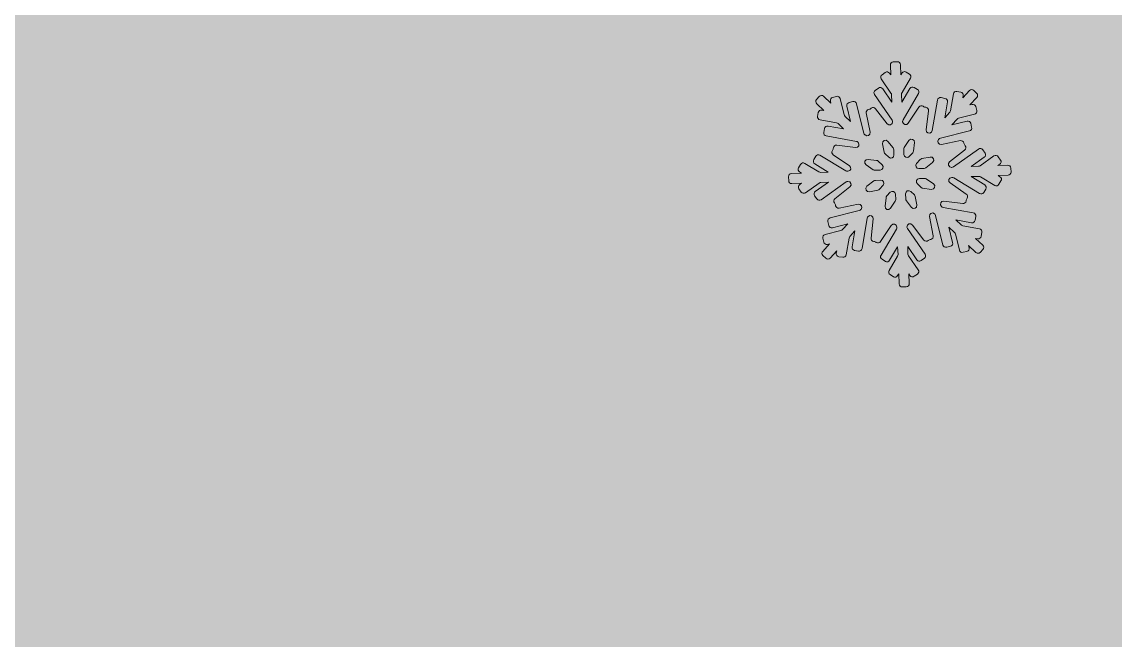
# Model space of a CAD drawing. Header units: millimetres. Extents: x 19 to 172, y -116 to -18.
# Drawn here: x 134.11 to 146.2, y -41.53 to -34.69 of the extents above; entities that cross this region are included whole.
import ezdxf

# ---------------------------------------------------------------- set-up
doc = ezdxf.new("R2010")
doc.units = ezdxf.units.MM
doc.header["$MEASUREMENT"] = 0
doc.layers.add('engraving', color=7, linetype='Continuous')
doc.layers.add('Layer 1', color=7, linetype='Continuous')

msp = doc.modelspace()

# ---------------------------------------------------------------- hatches: boundary and pattern name
at = {"layer": 'Layer 1'}
h = msp.add_hatch(color=2, dxfattribs=at)
h.dxf.hatch_style = 2
edge = h.paths.add_edge_path()
edge.add_spline(control_points=[(171.536, -51.744), (171.536, -51.744), (171.536, -30.396), (171.536, -30.396), (171.536, -30.396), (145.254, -30.396), (145.254, -30.396), (144.457, -29.628), (143.405, -29.124), (142.239, -29.035), (143.744, -27.92), (144.723, -26.137), (144.723, -24.12), (144.723, -20.74), (141.983, -17.999), (138.603, -17.999), (135.222, -17.999), (132.482, -20.74), (132.482, -24.12), (132.482, -26.137), (133.462, -27.92), (134.967, -29.035), (133.8, -29.124), (132.748, -29.628), (131.951, -30.396), (131.951, -30.396), (103.051, -30.396), (103.051, -30.396), (103.051, -30.396), (103.051, -115.545), (103.051, -115.545), (103.051, -115.545), (131.211, -115.545), (131.211, -115.545), (131.211, -115.545), (131.211, -87.872), (131.211, -87.872), (131.211, -87.872), (168.981, -87.872), (168.981, -87.872), (168.981, -87.872), (168.981, -66.463), (168.981, -66.463), (168.981, -66.463), (131.211, -66.463), (131.211, -66.463), (131.211, -66.463), (131.211, -51.744), (131.211, -51.744), (131.211, -51.744), (171.536, -51.744), (171.536, -51.744)], knot_values=[0, 0, 0, 0, 1, 1, 1, 2, 2, 2, 3, 3, 3, 4, 4, 4, 5, 5, 5, 6, 6, 6, 7, 7, 7, 8, 8, 8, 9, 9, 9, 10, 10, 10, 11, 11, 11, 12, 12, 12, 13, 13, 13, 14, 14, 14, 15, 15, 15, 16, 16, 16, 17, 17, 17, 17], degree=3, periodic=1)
edge = h.paths.add_edge_path()
edge.add_spline(control_points=[(134.795, -24.12), (134.795, -22.021), (136.503, -20.313), (138.603, -20.313), (140.702, -20.313), (142.41, -22.021), (142.41, -24.12), (142.41, -26.219), (140.702, -27.927), (138.603, -27.927), (136.503, -27.927), (134.795, -26.219), (134.795, -24.12)], knot_values=[0, 0, 0, 0, 1, 1, 1, 2, 2, 2, 3, 3, 3, 4, 4, 4, 4], degree=3, periodic=1)

# ---------------------------------------------------------------- linework, layer by layer
at = {"layer": 'engraving', "lineweight": 0}
for points, knots in [([(145.045, -36.306), (145.044, -36.288), (145.028, -36.273), (145.01, -36.274), (145.01, -36.274), (144.902, -36.278), (144.902, -36.278), (144.902, -36.278), (144.922, -36.264), (144.922, -36.264), (144.937, -36.253), (144.941, -36.232), (144.93, -36.217), (144.93, -36.217), (144.905, -36.181), (144.905, -36.181), (144.895, -36.165), (144.873, -36.162), (144.858, -36.172), (144.858, -36.172), (144.706, -36.28), (144.706, -36.28), (144.7, -36.284), (144.694, -36.286), (144.688, -36.286), (144.688, -36.286), (144.605, -36.289), (144.605, -36.289), (144.605, -36.289), (144.75, -36.187), (144.75, -36.187), (144.765, -36.176), (144.769, -36.155), (144.759, -36.14), (144.759, -36.14), (144.734, -36.104), (144.734, -36.104), (144.723, -36.089), (144.702, -36.085), (144.686, -36.096), (144.686, -36.096), (144.409, -36.292), (144.409, -36.292), (144.404, -36.295), (144.397, -36.297), (144.391, -36.298), (144.391, -36.298), (144.389, -36.298), (144.389, -36.298), (144.357, -36.299), (144.341, -36.258), (144.367, -36.238), (144.367, -36.238), (144.533, -36.107), (144.533, -36.107), (144.548, -36.095), (144.551, -36.074), (144.539, -36.059), (144.539, -36.059), (144.534, -36.052), (144.534, -36.052), (144.531, -36.048), (144.529, -36.044), (144.528, -36.038), (144.528, -36.038), (144.526, -36.03), (144.526, -36.03), (144.522, -36.012), (144.504, -36), (144.486, -36.003), (144.486, -36.003), (144.276, -36.045), (144.276, -36.045), (144.244, -36.052), (144.223, -36.013), (144.245, -35.989), (144.245, -35.989), (144.248, -35.985), (144.248, -35.985), (144.253, -35.981), (144.258, -35.977), (144.265, -35.975), (144.265, -35.975), (144.587, -35.895), (144.587, -35.895), (144.605, -35.89), (144.616, -35.872), (144.611, -35.854), (144.611, -35.854), (144.601, -35.811), (144.601, -35.811), (144.596, -35.793), (144.578, -35.782), (144.56, -35.786), (144.56, -35.786), (144.391, -35.829), (144.391, -35.829), (144.391, -35.829), (144.449, -35.765), (144.449, -35.765), (144.454, -35.76), (144.46, -35.757), (144.466, -35.755), (144.466, -35.755), (144.642, -35.711), (144.642, -35.711), (144.661, -35.706), (144.672, -35.688), (144.667, -35.67), (144.667, -35.67), (144.656, -35.627), (144.656, -35.627), (144.652, -35.609), (144.634, -35.598), (144.615, -35.602), (144.615, -35.602), (144.592, -35.608), (144.592, -35.608), (144.592, -35.608), (144.668, -35.525), (144.668, -35.525), (144.681, -35.512), (144.68, -35.49), (144.666, -35.478), (144.666, -35.478), (144.634, -35.448), (144.634, -35.448), (144.62, -35.435), (144.599, -35.436), (144.586, -35.45), (144.586, -35.45), (144.514, -35.529), (144.514, -35.529), (144.514, -35.529), (144.518, -35.505), (144.518, -35.505), (144.521, -35.487), (144.509, -35.47), (144.491, -35.466), (144.491, -35.466), (144.448, -35.459), (144.448, -35.459), (144.43, -35.455), (144.412, -35.467), (144.409, -35.486), (144.409, -35.486), (144.376, -35.672), (144.376, -35.672), (144.375, -35.678), (144.372, -35.684), (144.368, -35.689), (144.368, -35.689), (144.313, -35.749), (144.313, -35.749), (144.313, -35.749), (144.343, -35.574), (144.343, -35.574), (144.346, -35.555), (144.334, -35.538), (144.316, -35.535), (144.316, -35.535), (144.273, -35.527), (144.273, -35.527), (144.255, -35.524), (144.237, -35.536), (144.234, -35.554), (144.234, -35.554), (144.175, -35.892), (144.175, -35.892), (144.174, -35.899), (144.171, -35.904), (144.167, -35.909), (144.167, -35.909), (144.167, -35.909), (144.167, -35.909), (144.145, -35.934), (144.104, -35.915), (144.108, -35.882), (144.108, -35.882), (144.134, -35.672), (144.134, -35.672), (144.136, -35.653), (144.123, -35.637), (144.105, -35.634), (144.105, -35.634), (144.097, -35.633), (144.097, -35.633), (144.091, -35.633), (144.086, -35.631), (144.082, -35.628), (144.082, -35.628), (144.075, -35.623), (144.075, -35.623), (144.06, -35.613), (144.038, -35.617), (144.028, -35.633), (144.028, -35.633), (143.91, -35.811), (143.91, -35.811), (143.892, -35.838), (143.85, -35.826), (143.848, -35.794), (143.848, -35.794), (143.848, -35.79), (143.848, -35.79), (143.848, -35.783), (143.849, -35.777), (143.853, -35.771), (143.853, -35.771), (144.024, -35.483), (144.024, -35.483), (144.033, -35.467), (144.028, -35.447), (144.012, -35.437), (144.012, -35.437), (143.975, -35.414), (143.975, -35.414), (143.959, -35.405), (143.938, -35.41), (143.928, -35.426), (143.928, -35.426), (143.839, -35.576), (143.839, -35.576), (143.839, -35.576), (143.836, -35.49), (143.836, -35.49), (143.836, -35.483), (143.837, -35.477), (143.841, -35.471), (143.841, -35.471), (143.934, -35.313), (143.934, -35.313), (143.944, -35.297), (143.939, -35.276), (143.923, -35.267), (143.923, -35.267), (143.886, -35.244), (143.886, -35.244), (143.87, -35.234), (143.849, -35.24), (143.839, -35.256), (143.839, -35.256), (143.827, -35.276), (143.827, -35.276), (143.827, -35.276), (143.823, -35.164), (143.823, -35.164), (143.822, -35.145), (143.806, -35.13), (143.788, -35.131), (143.788, -35.131), (143.744, -35.133), (143.744, -35.133), (143.726, -35.134), (143.711, -35.149), (143.712, -35.168), (143.712, -35.168), (143.716, -35.276), (143.716, -35.276), (143.716, -35.276), (143.703, -35.257), (143.703, -35.257), (143.692, -35.242), (143.671, -35.238), (143.656, -35.249), (143.656, -35.249), (143.62, -35.274), (143.62, -35.274), (143.605, -35.284), (143.601, -35.305), (143.612, -35.321), (143.612, -35.321), (143.719, -35.476), (143.719, -35.476), (143.723, -35.481), (143.725, -35.487), (143.725, -35.493), (143.725, -35.493), (143.728, -35.576), (143.728, -35.576), (143.728, -35.576), (143.628, -35.431), (143.628, -35.431), (143.617, -35.415), (143.596, -35.411), (143.58, -35.422), (143.58, -35.422), (143.545, -35.447), (143.545, -35.447), (143.53, -35.458), (143.526, -35.479), (143.537, -35.494), (143.537, -35.494), (143.731, -35.776), (143.731, -35.776), (143.735, -35.781), (143.737, -35.787), (143.737, -35.794), (143.737, -35.794), (143.737, -35.794), (143.737, -35.794), (143.739, -35.827), (143.697, -35.842), (143.677, -35.816), (143.677, -35.816), (143.549, -35.65), (143.549, -35.65), (143.537, -35.635), (143.516, -35.632), (143.501, -35.644), (143.501, -35.644), (143.495, -35.649), (143.495, -35.649), (143.491, -35.652), (143.486, -35.655), (143.48, -35.656), (143.48, -35.656), (143.472, -35.657), (143.472, -35.657), (143.454, -35.661), (143.442, -35.679), (143.446, -35.697), (143.446, -35.697), (143.488, -35.909), (143.488, -35.909), (143.494, -35.941), (143.455, -35.962), (143.432, -35.94), (143.432, -35.94), (143.429, -35.938), (143.429, -35.938), (143.425, -35.934), (143.421, -35.928), (143.42, -35.922), (143.42, -35.922), (143.339, -35.595), (143.339, -35.595), (143.334, -35.577), (143.316, -35.566), (143.298, -35.57), (143.298, -35.57), (143.256, -35.581), (143.256, -35.581), (143.238, -35.585), (143.227, -35.604), (143.231, -35.622), (143.231, -35.622), (143.273, -35.792), (143.273, -35.792), (143.273, -35.792), (143.211, -35.734), (143.211, -35.734), (143.206, -35.729), (143.203, -35.724), (143.201, -35.717), (143.201, -35.717), (143.157, -35.538), (143.157, -35.538), (143.152, -35.52), (143.134, -35.509), (143.116, -35.513), (143.116, -35.513), (143.074, -35.524), (143.074, -35.524), (143.056, -35.529), (143.045, -35.547), (143.049, -35.565), (143.049, -35.565), (143.055, -35.588), (143.055, -35.588), (143.055, -35.588), (142.974, -35.512), (142.974, -35.512), (142.96, -35.499), (142.939, -35.5), (142.926, -35.514), (142.926, -35.514), (142.896, -35.546), (142.896, -35.546), (142.884, -35.56), (142.885, -35.581), (142.898, -35.594), (142.898, -35.594), (142.978, -35.668), (142.978, -35.668), (142.978, -35.668), (142.955, -35.664), (142.955, -35.664), (142.936, -35.661), (142.918, -35.673), (142.915, -35.691), (142.915, -35.691), (142.908, -35.735), (142.908, -35.735), (142.904, -35.753), (142.917, -35.77), (142.935, -35.774), (142.935, -35.774), (143.118, -35.807), (143.118, -35.807), (143.125, -35.808), (143.131, -35.811), (143.135, -35.815), (143.135, -35.815), (143.196, -35.872), (143.196, -35.872), (143.196, -35.872), (143.023, -35.841), (143.023, -35.841), (143.004, -35.838), (142.987, -35.85), (142.983, -35.868), (142.983, -35.868), (142.976, -35.912), (142.976, -35.912), (142.973, -35.93), (142.985, -35.947), (143.003, -35.951), (143.003, -35.951), (143.337, -36.011), (143.337, -36.011), (143.343, -36.012), (143.349, -36.015), (143.354, -36.02), (143.354, -36.02), (143.355, -36.021), (143.355, -36.021), (143.379, -36.044), (143.361, -36.083), (143.328, -36.079), (143.328, -36.079), (143.12, -36.053), (143.12, -36.053), (143.102, -36.051), (143.085, -36.064), (143.082, -36.082), (143.082, -36.082), (143.081, -36.091), (143.081, -36.091), (143.081, -36.096), (143.079, -36.101), (143.076, -36.105), (143.076, -36.105), (143.071, -36.113), (143.071, -36.113), (143.061, -36.128), (143.065, -36.149), (143.08, -36.159), (143.08, -36.159), (143.26, -36.281), (143.26, -36.281), (143.287, -36.299), (143.275, -36.341), (143.242, -36.342), (143.242, -36.342), (143.238, -36.342), (143.238, -36.342), (143.231, -36.343), (143.224, -36.341), (143.219, -36.338), (143.219, -36.338), (142.934, -36.164), (142.934, -36.164), (142.918, -36.154), (142.897, -36.16), (142.887, -36.176), (142.887, -36.176), (142.865, -36.213), (142.865, -36.213), (142.856, -36.229), (142.861, -36.25), (142.877, -36.26), (142.877, -36.26), (143.026, -36.351), (143.026, -36.351), (143.026, -36.351), (142.941, -36.354), (142.941, -36.354), (142.934, -36.354), (142.928, -36.353), (142.922, -36.349), (142.922, -36.349), (142.766, -36.254), (142.766, -36.254), (142.75, -36.244), (142.729, -36.249), (142.719, -36.266), (142.719, -36.266), (142.697, -36.303), (142.697, -36.303), (142.688, -36.319), (142.693, -36.34), (142.709, -36.349), (142.709, -36.349), (142.729, -36.362), (142.729, -36.362), (142.729, -36.362), (142.618, -36.366), (142.618, -36.366), (142.6, -36.367), (142.585, -36.383), (142.586, -36.402), (142.586, -36.402), (142.588, -36.446), (142.588, -36.446), (142.589, -36.464), (142.604, -36.479), (142.623, -36.478), (142.623, -36.478), (142.73, -36.474), (142.73, -36.474), (142.73, -36.474), (142.71, -36.488), (142.71, -36.488), (142.695, -36.499), (142.692, -36.52), (142.702, -36.535), (142.702, -36.535), (142.727, -36.571), (142.727, -36.571), (142.738, -36.586), (142.759, -36.59), (142.774, -36.579), (142.774, -36.579), (142.927, -36.472), (142.927, -36.472), (142.932, -36.468), (142.938, -36.466), (142.945, -36.466), (142.945, -36.466), (143.027, -36.462), (143.027, -36.462), (143.027, -36.462), (142.882, -36.565), (142.882, -36.565), (142.867, -36.575), (142.863, -36.596), (142.874, -36.612), (142.874, -36.612), (142.899, -36.648), (142.899, -36.648), (142.91, -36.663), (142.931, -36.667), (142.946, -36.656), (142.946, -36.656), (143.224, -36.46), (143.224, -36.46), (143.229, -36.456), (143.235, -36.454), (143.242, -36.454), (143.242, -36.454), (143.243, -36.454), (143.243, -36.454), (143.276, -36.453), (143.291, -36.494), (143.265, -36.514), (143.265, -36.514), (143.099, -36.645), (143.099, -36.645), (143.085, -36.657), (143.082, -36.678), (143.093, -36.692), (143.093, -36.692), (143.099, -36.699), (143.099, -36.699), (143.102, -36.703), (143.104, -36.708), (143.105, -36.713), (143.105, -36.713), (143.107, -36.722), (143.107, -36.722), (143.11, -36.74), (143.128, -36.752), (143.146, -36.749), (143.146, -36.749), (143.356, -36.707), (143.356, -36.707), (143.388, -36.7), (143.41, -36.738), (143.388, -36.763), (143.388, -36.763), (143.384, -36.766), (143.384, -36.766), (143.38, -36.771), (143.374, -36.775), (143.368, -36.776), (143.368, -36.776), (143.046, -36.857), (143.046, -36.857), (143.028, -36.862), (143.017, -36.88), (143.021, -36.898), (143.021, -36.898), (143.032, -36.941), (143.032, -36.941), (143.036, -36.959), (143.055, -36.97), (143.073, -36.966), (143.073, -36.966), (143.241, -36.923), (143.241, -36.923), (143.241, -36.923), (143.183, -36.987), (143.183, -36.987), (143.179, -36.992), (143.173, -36.995), (143.166, -36.997), (143.166, -36.997), (142.99, -37.041), (142.99, -37.041), (142.972, -37.046), (142.961, -37.064), (142.965, -37.082), (142.965, -37.082), (142.976, -37.125), (142.976, -37.125), (142.981, -37.143), (142.999, -37.154), (143.017, -37.15), (143.017, -37.15), (143.04, -37.144), (143.04, -37.144), (143.04, -37.144), (142.964, -37.227), (142.964, -37.227), (142.952, -37.24), (142.953, -37.261), (142.966, -37.274), (142.966, -37.274), (142.998, -37.304), (142.998, -37.304), (143.012, -37.317), (143.034, -37.316), (143.046, -37.302), (143.046, -37.302), (143.119, -37.223), (143.119, -37.223), (143.119, -37.223), (143.114, -37.247), (143.114, -37.247), (143.111, -37.265), (143.123, -37.282), (143.142, -37.286), (143.142, -37.286), (143.185, -37.293), (143.185, -37.293), (143.203, -37.297), (143.221, -37.284), (143.224, -37.266), (143.224, -37.266), (143.256, -37.08), (143.256, -37.08), (143.257, -37.074), (143.26, -37.068), (143.264, -37.063), (143.264, -37.063), (143.32, -37.002), (143.32, -37.002), (143.32, -37.002), (143.289, -37.178), (143.289, -37.178), (143.286, -37.196), (143.298, -37.214), (143.317, -37.217), (143.317, -37.217), (143.359, -37.225), (143.359, -37.225), (143.378, -37.228), (143.395, -37.216), (143.399, -37.197), (143.399, -37.197), (143.457, -36.86), (143.457, -36.86), (143.458, -36.853), (143.461, -36.847), (143.466, -36.843), (143.466, -36.843), (143.466, -36.843), (143.466, -36.843), (143.488, -36.818), (143.528, -36.837), (143.524, -36.869), (143.524, -36.869), (143.499, -37.08), (143.499, -37.08), (143.496, -37.098), (143.509, -37.115), (143.528, -37.117), (143.528, -37.117), (143.536, -37.119), (143.536, -37.119), (143.541, -37.119), (143.546, -37.121), (143.551, -37.124), (143.551, -37.124), (143.557, -37.129), (143.557, -37.129), (143.573, -37.139), (143.594, -37.135), (143.604, -37.119), (143.604, -37.119), (143.722, -36.941), (143.722, -36.941), (143.74, -36.913), (143.783, -36.925), (143.784, -36.958), (143.784, -36.958), (143.784, -36.962), (143.784, -36.962), (143.785, -36.968), (143.783, -36.975), (143.78, -36.98), (143.78, -36.98), (143.609, -37.269), (143.609, -37.269), (143.599, -37.285), (143.604, -37.305), (143.62, -37.315), (143.62, -37.315), (143.657, -37.338), (143.657, -37.338), (143.674, -37.347), (143.695, -37.342), (143.704, -37.326), (143.704, -37.326), (143.793, -37.176), (143.793, -37.176), (143.793, -37.176), (143.797, -37.262), (143.797, -37.262), (143.797, -37.269), (143.795, -37.275), (143.792, -37.281), (143.792, -37.281), (143.698, -37.439), (143.698, -37.439), (143.689, -37.455), (143.694, -37.475), (143.71, -37.485), (143.71, -37.485), (143.747, -37.508), (143.747, -37.508), (143.763, -37.518), (143.784, -37.512), (143.793, -37.496), (143.793, -37.496), (143.805, -37.476), (143.805, -37.476), (143.805, -37.476), (143.81, -37.588), (143.81, -37.588), (143.811, -37.607), (143.826, -37.621), (143.845, -37.621), (143.845, -37.621), (143.888, -37.619), (143.888, -37.619), (143.907, -37.618), (143.921, -37.603), (143.921, -37.584), (143.921, -37.584), (143.916, -37.476), (143.916, -37.476), (143.916, -37.476), (143.929, -37.495), (143.929, -37.495), (143.94, -37.51), (143.961, -37.514), (143.977, -37.503), (143.977, -37.503), (144.012, -37.478), (144.012, -37.478), (144.027, -37.467), (144.031, -37.447), (144.021, -37.431), (144.021, -37.431), (143.913, -37.276), (143.913, -37.276), (143.91, -37.271), (143.908, -37.265), (143.907, -37.258), (143.907, -37.258), (143.904, -37.175), (143.904, -37.175), (143.904, -37.175), (144.005, -37.321), (144.005, -37.321), (144.016, -37.337), (144.037, -37.34), (144.052, -37.33), (144.052, -37.33), (144.088, -37.304), (144.088, -37.304), (144.103, -37.294), (144.107, -37.273), (144.096, -37.258), (144.096, -37.258), (143.901, -36.976), (143.901, -36.976), (143.898, -36.971), (143.896, -36.964), (143.895, -36.958), (143.895, -36.958), (143.895, -36.958), (143.895, -36.958), (143.894, -36.925), (143.936, -36.909), (143.956, -36.936), (143.956, -36.936), (144.084, -37.102), (144.084, -37.102), (144.095, -37.117), (144.117, -37.119), (144.131, -37.108), (144.131, -37.108), (144.138, -37.103), (144.138, -37.103), (144.142, -37.1), (144.147, -37.097), (144.152, -37.096), (144.152, -37.096), (144.16, -37.095), (144.16, -37.095), (144.178, -37.091), (144.19, -37.073), (144.187, -37.055), (144.187, -37.055), (144.145, -36.843), (144.145, -36.843), (144.138, -36.811), (144.177, -36.789), (144.201, -36.812), (144.201, -36.812), (144.203, -36.814), (144.203, -36.814), (144.208, -36.818), (144.211, -36.824), (144.213, -36.83), (144.213, -36.83), (144.294, -37.157), (144.294, -37.157), (144.298, -37.175), (144.316, -37.186), (144.335, -37.182), (144.335, -37.182), (144.377, -37.171), (144.377, -37.171), (144.395, -37.167), (144.406, -37.148), (144.401, -37.13), (144.401, -37.13), (144.359, -36.96), (144.359, -36.96), (144.359, -36.96), (144.422, -37.018), (144.422, -37.018), (144.426, -37.022), (144.43, -37.028), (144.431, -37.035), (144.431, -37.035), (144.476, -37.214), (144.476, -37.214), (144.48, -37.232), (144.498, -37.243), (144.517, -37.238), (144.517, -37.238), (144.559, -37.228), (144.559, -37.228), (144.577, -37.223), (144.588, -37.205), (144.583, -37.187), (144.583, -37.187), (144.577, -37.164), (144.577, -37.164), (144.577, -37.164), (144.659, -37.24), (144.659, -37.24), (144.672, -37.252), (144.694, -37.252), (144.707, -37.238), (144.707, -37.238), (144.736, -37.205), (144.736, -37.205), (144.749, -37.192), (144.748, -37.171), (144.734, -37.158), (144.734, -37.158), (144.655, -37.084), (144.655, -37.084), (144.655, -37.084), (144.678, -37.088), (144.678, -37.088), (144.696, -37.091), (144.714, -37.079), (144.717, -37.061), (144.717, -37.061), (144.725, -37.017), (144.725, -37.017), (144.728, -36.999), (144.716, -36.981), (144.698, -36.978), (144.698, -36.978), (144.514, -36.945), (144.514, -36.945), (144.508, -36.944), (144.502, -36.941), (144.497, -36.936), (144.497, -36.936), (144.436, -36.88), (144.436, -36.88), (144.436, -36.88), (144.61, -36.911), (144.61, -36.911), (144.628, -36.914), (144.646, -36.902), (144.649, -36.883), (144.649, -36.883), (144.657, -36.84), (144.657, -36.84), (144.66, -36.822), (144.648, -36.804), (144.629, -36.801), (144.629, -36.801), (144.296, -36.741), (144.296, -36.741), (144.289, -36.74), (144.283, -36.737), (144.279, -36.732), (144.279, -36.732), (144.277, -36.731), (144.277, -36.731), (144.253, -36.708), (144.272, -36.668), (144.304, -36.672), (144.304, -36.672), (144.512, -36.699), (144.512, -36.699), (144.531, -36.701), (144.548, -36.688), (144.55, -36.669), (144.55, -36.669), (144.551, -36.661), (144.551, -36.661), (144.552, -36.656), (144.554, -36.651), (144.557, -36.646), (144.557, -36.646), (144.561, -36.639), (144.561, -36.639), (144.571, -36.624), (144.567, -36.603), (144.552, -36.593), (144.552, -36.593), (144.373, -36.471), (144.373, -36.471), (144.346, -36.453), (144.358, -36.411), (144.391, -36.41), (144.391, -36.41), (144.395, -36.409), (144.395, -36.409), (144.401, -36.409), (144.408, -36.411), (144.414, -36.414), (144.414, -36.414), (144.698, -36.588), (144.698, -36.588), (144.714, -36.598), (144.735, -36.592), (144.745, -36.576), (144.745, -36.576), (144.767, -36.538), (144.767, -36.538), (144.777, -36.523), (144.772, -36.502), (144.756, -36.492), (144.756, -36.492), (144.606, -36.401), (144.606, -36.401), (144.606, -36.401), (144.692, -36.398), (144.692, -36.398), (144.698, -36.398), (144.705, -36.399), (144.71, -36.403), (144.71, -36.403), (144.866, -36.498), (144.866, -36.498), (144.883, -36.508), (144.903, -36.502), (144.913, -36.486), (144.913, -36.486), (144.935, -36.448), (144.935, -36.448), (144.945, -36.433), (144.94, -36.412), (144.924, -36.402), (144.924, -36.402), (144.903, -36.39), (144.903, -36.39), (144.903, -36.39), (145.014, -36.385), (145.014, -36.385), (145.033, -36.385), (145.047, -36.369), (145.047, -36.35), (145.047, -36.35), (145.045, -36.306), (145.045, -36.306)], [0, 0, 0, 0, 1, 1, 1, 2, 2, 2, 3, 3, 3, 4, 4, 4, 5, 5, 5, 6, 6, 6, 7, 7, 7, 8, 8, 8, 9, 9, 9, 10, 10, 10, 11, 11, 11, 12, 12, 12, 13, 13, 13, 14, 14, 14, 15, 15, 15, 16, 16, 16, 17, 17, 17, 18, 18, 18, 19, 19, 19, 20, 20, 20, 21, 21, 21, 22, 22, 22, 23, 23, 23, 24, 24, 24, 25, 25, 25, 26, 26, 26, 27, 27, 27, 28, 28, 28, 29, 29, 29, 30, 30, 30, 31, 31, 31, 32, 32, 32, 33, 33, 33, 34, 34, 34, 35, 35, 35, 36, 36, 36, 37, 37, 37, 38, 38, 38, 39, 39, 39, 40, 40, 40, 41, 41, 41, 42, 42, 42, 43, 43, 43, 44, 44, 44, 45, 45, 45, 46, 46, 46, 47, 47, 47, 48, 48, 48, 49, 49, 49, 50, 50, 50, 51, 51, 51, 52, 52, 52, 53, 53, 53, 54, 54, 54, 55, 55, 55, 56, 56, 56, 57, 57, 57, 58, 58, 58, 59, 59, 59, 60, 60, 60, 61, 61, 61, 62, 62, 62, 63, 63, 63, 64, 64, 64, 65, 65, 65, 66, 66, 66, 67, 67, 67, 68, 68, 68, 69, 69, 69, 70, 70, 70, 71, 71, 71, 72, 72, 72, 73, 73, 73, 74, 74, 74, 75, 75, 75, 76, 76, 76, 77, 77, 77, 78, 78, 78, 79, 79, 79, 80, 80, 80, 81, 81, 81, 82, 82, 82, 83, 83, 83, 84, 84, 84, 85, 85, 85, 86, 86, 86, 87, 87, 87, 88, 88, 88, 89, 89, 89, 90, 90, 90, 91, 91, 91, 92, 92, 92, 93, 93, 93, 94, 94, 94, 95, 95, 95, 96, 96, 96, 97, 97, 97, 98, 98, 98, 99, 99, 99, 100, 100, 100, 101, 101, 101, 102, 102, 102, 103, 103, 103, 104, 104, 104, 105, 105, 105, 106, 106, 106, 107, 107, 107, 108, 108, 108, 109, 109, 109, 110, 110, 110, 111, 111, 111, 112, 112, 112, 113, 113, 113, 114, 114, 114, 115, 115, 115, 116, 116, 116, 117, 117, 117, 118, 118, 118, 119, 119, 119, 120, 120, 120, 121, 121, 121, 122, 122, 122, 123, 123, 123, 124, 124, 124, 125, 125, 125, 126, 126, 126, 127, 127, 127, 128, 128, 128, 129, 129, 129, 130, 130, 130, 131, 131, 131, 132, 132, 132, 133, 133, 133, 134, 134, 134, 135, 135, 135, 136, 136, 136, 137, 137, 137, 138, 138, 138, 139, 139, 139, 140, 140, 140, 141, 141, 141, 142, 142, 142, 143, 143, 143, 144, 144, 144, 145, 145, 145, 146, 146, 146, 147, 147, 147, 148, 148, 148, 149, 149, 149, 150, 150, 150, 151, 151, 151, 152, 152, 152, 153, 153, 153, 154, 154, 154, 155, 155, 155, 156, 156, 156, 157, 157, 157, 158, 158, 158, 159, 159, 159, 160, 160, 160, 161, 161, 161, 162, 162, 162, 163, 163, 163, 164, 164, 164, 165, 165, 165, 166, 166, 166, 167, 167, 167, 168, 168, 168, 169, 169, 169, 170, 170, 170, 171, 171, 171, 172, 172, 172, 173, 173, 173, 174, 174, 174, 175, 175, 175, 176, 176, 176, 177, 177, 177, 178, 178, 178, 179, 179, 179, 180, 180, 180, 181, 181, 181, 182, 182, 182, 183, 183, 183, 184, 184, 184, 185, 185, 185, 186, 186, 186, 187, 187, 187, 188, 188, 188, 189, 189, 189, 190, 190, 190, 191, 191, 191, 192, 192, 192, 193, 193, 193, 194, 194, 194, 195, 195, 195, 196, 196, 196, 197, 197, 197, 198, 198, 198, 199, 199, 199, 200, 200, 200, 201, 201, 201, 202, 202, 202, 203, 203, 203, 204, 204, 204, 205, 205, 205, 206, 206, 206, 207, 207, 207, 208, 208, 208, 209, 209, 209, 210, 210, 210, 211, 211, 211, 212, 212, 212, 213, 213, 213, 214, 214, 214, 215, 215, 215, 216, 216, 216, 217, 217, 217, 218, 218, 218, 219, 219, 219, 220, 220, 220, 221, 221, 221, 222, 222, 222, 223, 223, 223, 224, 224, 224, 225, 225, 225, 226, 226, 226, 227, 227, 227, 228, 228, 228, 229, 229, 229, 230, 230, 230, 231, 231, 231, 232, 232, 232, 233, 233, 233, 234, 234, 234, 235, 235, 235, 236, 236, 236, 237, 237, 237, 238, 238, 238, 239, 239, 239, 240, 240, 240, 241, 241, 241, 242, 242, 242, 243, 243, 243, 244, 244, 244, 245, 245, 245, 246, 246, 246, 247, 247, 247, 248, 248, 248, 249, 249, 249, 250, 250, 250, 251, 251, 251, 252, 252, 252, 253, 253, 253, 254, 254, 254, 255, 255, 255, 256, 256, 256, 257, 257, 257, 258, 258, 258, 259, 259, 259, 260, 260, 260, 261, 261, 261, 262, 262, 262, 263, 263, 263, 264, 264, 264, 265, 265, 265, 266, 266, 266, 267, 267, 267, 268, 268, 268, 269, 269, 269, 270, 270, 270, 271, 271, 271, 272, 272, 272, 273, 273, 273, 274, 274, 274, 275, 275, 275, 276, 276, 276, 277, 277, 277, 278, 278, 278, 279, 279, 279, 280, 280, 280, 281, 281, 281, 282, 282, 282, 283, 283, 283, 284, 284, 284, 285, 285, 285, 286, 286, 286, 287, 287, 287, 288, 288, 288, 289, 289, 289, 290, 290, 290, 291, 291, 291, 292, 292, 292, 293, 293, 293, 294, 294, 294, 295, 295, 295, 296, 296, 296, 297, 297, 297, 298, 298, 298, 299, 299, 299, 300, 300, 300, 301, 301, 301, 302, 302, 302, 303, 303, 303, 304, 304, 304, 305, 305, 305, 306, 306, 306, 307, 307, 307, 308, 308, 308, 309, 309, 309, 310, 310, 310, 311, 311, 311, 312, 312, 312, 313, 313, 313, 314, 314, 314, 315, 315, 315, 316, 316, 316, 317, 317, 317, 318, 318, 318, 319, 319, 319, 320, 320, 320, 321, 321, 321, 322, 322, 322, 323, 323, 323, 324, 324, 324, 325, 325, 325, 326, 326, 326, 327, 327, 327, 328, 328, 328, 329, 329, 329, 330, 330, 330, 331, 331, 331, 332, 332, 332, 333, 333, 333, 334, 334, 334, 335, 335, 335, 336, 336, 336, 336]), ([(143.686, -36.011), (143.686, -36.011), (143.743, -36.084), (143.743, -36.084), (143.747, -36.09), (143.749, -36.096), (143.75, -36.103), (143.75, -36.103), (143.752, -36.161), (143.752, -36.161), (143.753, -36.191), (143.717, -36.207), (143.695, -36.187), (143.695, -36.187), (143.654, -36.149), (143.654, -36.149), (143.649, -36.144), (143.646, -36.137), (143.644, -36.13), (143.644, -36.13), (143.626, -36.038), (143.626, -36.038), (143.619, -36.003), (143.664, -35.982), (143.686, -36.011)], [0, 0, 0, 0, 1, 1, 1, 2, 2, 2, 3, 3, 3, 4, 4, 4, 5, 5, 5, 6, 6, 6, 7, 7, 7, 8, 8, 8, 8]), ([(143.863, -36.157), (143.863, -36.157), (143.861, -36.099), (143.861, -36.099), (143.86, -36.092), (143.862, -36.085), (143.866, -36.079), (143.866, -36.079), (143.918, -36.002), (143.918, -36.002), (143.937, -35.972), (143.984, -35.989), (143.979, -36.024), (143.979, -36.024), (143.968, -36.118), (143.968, -36.118), (143.967, -36.125), (143.964, -36.131), (143.959, -36.137), (143.959, -36.137), (143.922, -36.178), (143.922, -36.178), (143.901, -36.2), (143.864, -36.187), (143.863, -36.157)], [0, 0, 0, 0, 1, 1, 1, 2, 2, 2, 3, 3, 3, 4, 4, 4, 5, 5, 5, 6, 6, 6, 7, 7, 7, 8, 8, 8, 8]), ([(143.523, -36.325), (143.523, -36.325), (143.444, -36.271), (143.444, -36.271), (143.415, -36.251), (143.432, -36.205), (143.467, -36.21), (143.467, -36.21), (143.56, -36.221), (143.56, -36.221), (143.567, -36.222), (143.574, -36.225), (143.579, -36.23), (143.579, -36.23), (143.622, -36.27), (143.622, -36.27), (143.643, -36.29), (143.63, -36.327), (143.6, -36.328), (143.6, -36.328), (143.544, -36.331), (143.544, -36.331), (143.536, -36.331), (143.529, -36.329), (143.523, -36.325)], [0, 0, 0, 0, 1, 1, 1, 2, 2, 2, 3, 3, 3, 4, 4, 4, 5, 5, 5, 6, 6, 6, 7, 7, 7, 8, 8, 8, 8]), ([(144.002, -36.255), (144.002, -36.255), (144.041, -36.213), (144.041, -36.213), (144.045, -36.207), (144.052, -36.204), (144.059, -36.202), (144.059, -36.202), (144.152, -36.184), (144.152, -36.184), (144.187, -36.177), (144.207, -36.221), (144.179, -36.243), (144.179, -36.243), (144.104, -36.302), (144.104, -36.302), (144.099, -36.307), (144.092, -36.309), (144.085, -36.31), (144.085, -36.31), (144.028, -36.312), (144.028, -36.312), (143.998, -36.313), (143.982, -36.277), (144.002, -36.255)], [0, 0, 0, 0, 1, 1, 1, 2, 2, 2, 3, 3, 3, 4, 4, 4, 5, 5, 5, 6, 6, 6, 7, 7, 7, 8, 8, 8, 8]), ([(143.631, -36.497), (143.631, -36.497), (143.592, -36.539), (143.592, -36.539), (143.587, -36.544), (143.581, -36.548), (143.574, -36.55), (143.574, -36.55), (143.481, -36.568), (143.481, -36.568), (143.446, -36.575), (143.425, -36.53), (143.453, -36.508), (143.453, -36.508), (143.528, -36.449), (143.528, -36.449), (143.534, -36.445), (143.541, -36.443), (143.548, -36.442), (143.548, -36.442), (143.605, -36.44), (143.605, -36.44), (143.634, -36.439), (143.651, -36.474), (143.631, -36.497)], [0, 0, 0, 0, 1, 1, 1, 2, 2, 2, 3, 3, 3, 4, 4, 4, 5, 5, 5, 6, 6, 6, 7, 7, 7, 8, 8, 8, 8]), ([(144.109, -36.427), (144.109, -36.427), (144.188, -36.481), (144.188, -36.481), (144.218, -36.501), (144.201, -36.547), (144.165, -36.542), (144.165, -36.542), (144.072, -36.53), (144.072, -36.53), (144.065, -36.53), (144.059, -36.526), (144.053, -36.522), (144.053, -36.522), (144.011, -36.482), (144.011, -36.482), (143.989, -36.461), (144.003, -36.425), (144.033, -36.423), (144.033, -36.423), (144.089, -36.421), (144.089, -36.421), (144.096, -36.421), (144.103, -36.423), (144.109, -36.427)], [0, 0, 0, 0, 1, 1, 1, 2, 2, 2, 3, 3, 3, 4, 4, 4, 5, 5, 5, 6, 6, 6, 7, 7, 7, 8, 8, 8, 8]), ([(143.77, -36.595), (143.77, -36.595), (143.772, -36.652), (143.772, -36.652), (143.772, -36.66), (143.77, -36.667), (143.766, -36.672), (143.766, -36.672), (143.715, -36.75), (143.715, -36.75), (143.695, -36.78), (143.649, -36.763), (143.653, -36.728), (143.653, -36.728), (143.665, -36.634), (143.665, -36.634), (143.665, -36.627), (143.668, -36.62), (143.673, -36.615), (143.673, -36.615), (143.711, -36.574), (143.711, -36.574), (143.731, -36.552), (143.768, -36.565), (143.77, -36.595)], [0, 0, 0, 0, 1, 1, 1, 2, 2, 2, 3, 3, 3, 4, 4, 4, 5, 5, 5, 6, 6, 6, 7, 7, 7, 8, 8, 8, 8]), ([(143.946, -36.741), (143.946, -36.741), (143.89, -36.668), (143.89, -36.668), (143.886, -36.662), (143.883, -36.655), (143.883, -36.648), (143.883, -36.648), (143.88, -36.591), (143.88, -36.591), (143.879, -36.561), (143.915, -36.545), (143.937, -36.565), (143.937, -36.565), (143.978, -36.603), (143.978, -36.603), (143.983, -36.608), (143.987, -36.614), (143.988, -36.621), (143.988, -36.621), (144.006, -36.714), (144.006, -36.714), (144.013, -36.749), (143.968, -36.769), (143.946, -36.741)], [0, 0, 0, 0, 1, 1, 1, 2, 2, 2, 3, 3, 3, 4, 4, 4, 5, 5, 5, 6, 6, 6, 7, 7, 7, 8, 8, 8, 8])]:
    msp.add_open_spline(points, degree=3, knots=knots, dxfattribs=at)
at = {"layer": 'Layer 1', "lineweight": 0}
msp.add_open_spline([(171.536, -51.744), (171.536, -51.744), (171.536, -30.396), (171.536, -30.396), (171.536, -30.396), (145.254, -30.396), (145.254, -30.396), (144.457, -29.628), (143.405, -29.124), (142.239, -29.035), (143.744, -27.92), (144.723, -26.137), (144.723, -24.12), (144.723, -20.74), (141.983, -17.999), (138.603, -17.999), (135.222, -17.999), (132.482, -20.74), (132.482, -24.12), (132.482, -26.137), (133.462, -27.92), (134.967, -29.035), (133.8, -29.124), (132.748, -29.628), (131.951, -30.396), (131.951, -30.396), (103.051, -30.396), (103.051, -30.396), (103.051, -30.396), (103.051, -115.545), (103.051, -115.545), (103.051, -115.545), (131.211, -115.545), (131.211, -115.545), (131.211, -115.545), (131.211, -87.872), (131.211, -87.872), (131.211, -87.872), (168.981, -87.872), (168.981, -87.872), (168.981, -87.872), (168.981, -66.463), (168.981, -66.463), (168.981, -66.463), (131.211, -66.463), (131.211, -66.463), (131.211, -66.463), (131.211, -51.744), (131.211, -51.744), (131.211, -51.744), (171.536, -51.744), (171.536, -51.744)], degree=3, knots=[0, 0, 0, 0, 1, 1, 1, 2, 2, 2, 3, 3, 3, 4, 4, 4, 5, 5, 5, 6, 6, 6, 7, 7, 7, 8, 8, 8, 9, 9, 9, 10, 10, 10, 11, 11, 11, 12, 12, 12, 13, 13, 13, 14, 14, 14, 15, 15, 15, 16, 16, 16, 17, 17, 17, 17], dxfattribs=at)

doc.saveas('drawing.dxf')
